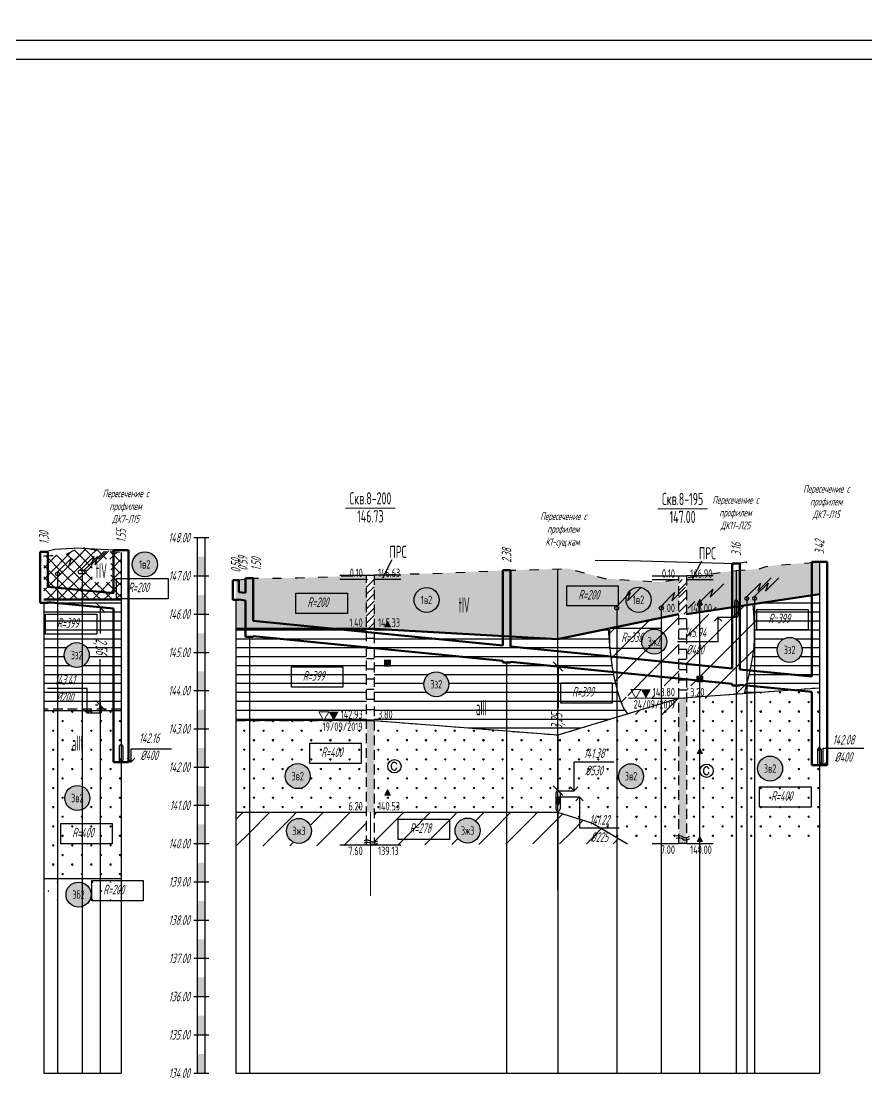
# Model space of a CAD drawing. Header units: metres. Extents: x -30 to 1753, y -860 to 400.
# Drawn here: x 665.2 to 886.2, y -292.8 to -15 of the extents above; entities that cross this region are included whole.
import ezdxf
from ezdxf.enums import TextEntityAlignment as Align

# ---------------------------------------------------------------- set-up
doc = ezdxf.new("R2010")
doc.units = ezdxf.units.M
doc.header["$LTSCALE"] = 0.2
doc.linetypes.add('ACAD_ISO03W100', pattern=[30, 12, -18])
doc.linetypes.add('штриховая', pattern=[19.05, 12.7, -6.35])
for name, color, linetype in [('Level 1', 7, 'Continuous'), ('PR_RD', 7, 'Continuous'), ('Линейка', 7, 'Continuous'), ('МГТ_ИГ_Геология', 252, 'Continuous'), ('Примыкания', 7, 'Continuous'), ('Проектная земля', 7, 'Continuous'), ('Таблица', 7, 'Continuous'), ('Трубы', 7, 'Continuous'), ('Узлы', 7, 'Continuous'), ('Чёрная земля', 7, 'ACAD_ISO03W100')]:
    doc.layers.add(name, color=color, linetype=linetype)
doc.layers.add('ПС-НВК-Деталировка', color=7, linetype='Continuous', lineweight=25)
doc.styles.add('SPDS', font='SPDS', dxfattribs={"width": 0.7, "oblique": 15, "height": 2.5})
doc.styles.get("Standard").update_dxf_attribs({"font": 'SPDS.shx', "width": 0.7, "oblique": 15, "height": 3})
doc.styles.add('Стиль Simplex', font='simplex.shx')
doc.dimstyles.new('ISO-25', dxfattribs={"dimtxt": 2.5, "dimasz": 2.5, "dimexe": 1.25, "dimexo": 0.625, "dimtad": 1, "dimtxsty": 'Standard', "dimcen": 2.5, "dimadec": 0, "dimazin": 0, "dimtfac": 1, "dimtmove": 0, "dimatfit": 3, "dimfxl": 1, "dimarcsym": 0})
pattern_1 = [(225, (3.8933, 581.8943), (3e-16, -3), [2.1213, -2.121341]), (315, (2.3933, 583.3943), (3, 0), [2.1213, -2.121341]), (45, (0.8933, 581.8943), (0, 3), [2.1213, -2.121341]), (135, (2.3933, 580.3943), (-3, 3e-16), [2.1213, -2.121341])]
pattern_2 = [(45, (0.893, 595.894), (0, 21), [9.8995, -19.799]), (45, (14.893, 581.894), (0, 21), [9.8995, -19.799]), (45, (0.893, 581.894), (0, 21), [14.142, -15.5565]), (45, (10.893, 591.894), (0, 21), [15.556, -14.1425]), (45, (7.893, 581.894), (0, 21), [19.799, -9.8995]), (45, (0.893, 588.894), (0, 21), [19.799, -9.8995])]
pattern_3 = [(90, (0.8933, 581.9743), (-2.5, 2.5), [0.11, -4.89]), (45, (0.8933, 582.0843), (-2.5, 2.5), [0.113137, -3.422397]), (0, (0.9733, 582.1643), (2.5, 2.5), [0.11, -4.89]), (315, (1.0833, 582.1643), (2.5, 2.5), [0.113137, -3.422397]), (90, (1.1633, 581.9743), (-2.5, 2.5), [0.11, -4.89]), (45, (1.0833, 581.8943), (-2.5, 2.5), [0.113137, -3.422397]), (0, (0.9733, 581.8943), (2.5, 2.5), [0.11, -4.89]), (315, (0.8933, 581.9743), (2.5, 2.5), [0.113137, -3.422397])]
pattern_4 = [(0, (0.803, 581.894), (0, 7), [16.33, 0]), (0, (0.803, 584.224), (0, 7), [16.33, 0]), (0, (0.803, 586.564), (0, 7), [16.33, 0])]

# ---------------------------------------------------------------- blocks, each defined once
blk = doc.blocks.new('_OBLIQUE')
at = {"color": 0, "linetype": 'ByBlock', "lineweight": -2}
blk.add_line((0.5, 0.5), (-0.5, -0.5), dxfattribs=at)
blk = doc.blocks.new('*D23')
at = {"layer": 'Defpoints', "color": 0, "transparency": 16777216}
for p in [(685.82, -168.23), (685.83, -193.85), (685.84, -193.85)]:
    blk.add_point(p, dxfattribs=at)
at = {"layer": 'Примыкания', "color": 0, "lineweight": -2, "transparency": 16777216}
for p, q in [((685.19, -168.23), (684.56, -168.23)), ((685.81, -168.23), (685.81, -175.04)), ((685.83, -193.85), (685.82, -181.82)), ((685.21, -193.85), (684.58, -193.85))]:
    blk.add_line(p, q, dxfattribs=at)
at = {"layer": 'Примыкания', "color": 0, "lineweight": -2, "transparency": 16777216, "xscale": 2.5, "yscale": 2.5, "zscale": 2.5}
for p, rotation in [((685.81, -168.23), 90.0462437185769), ((685.83, -193.85), 270.0462437185769)]:
    blk.add_blockref('_OBLIQUE', p, dxfattribs=dict(at, rotation=rotation))
at = {"layer": 'Примыкания', "color": 0, "transparency": 16777216, "insert": (685.82, -178.43), "char_height": 3, "width": 5.8875, "attachment_point": 5, "rotation": 270.0462}
blk.add_mtext('2,56', dxfattribs=at)
blk = doc.blocks.new('*D22')
at = {"layer": 'Defpoints', "color": 0, "transparency": 16777216}
for p in [(805.51, -183.7), (805.51, -216.17), (805.51, -216.17)]:
    blk.add_point(p, dxfattribs=at)
at = {"layer": 'Примыкания', "color": 0, "lineweight": -2, "transparency": 16777216}
for p, q in [((805.51, -183.7), (805.51, -194.59)), ((806.13, -183.7), (806.76, -183.7)), ((805.51, -216.17), (805.51, -201.58)), ((806.13, -216.17), (806.76, -216.17))]:
    blk.add_line(p, q, dxfattribs=at)
at = {"layer": 'Примыкания', "color": 0, "lineweight": -2, "transparency": 16777216, "xscale": 2.5, "yscale": 2.5, "zscale": 2.5}
for p, rotation in [((805.51, -183.7), 89.99647094005589), ((805.51, -216.17), 269.9964709400559)]:
    blk.add_blockref('_OBLIQUE', p, dxfattribs=dict(at, rotation=rotation))
at = {"layer": 'Примыкания', "color": 0, "transparency": 16777216, "insert": (805.51, -198.08), "char_height": 3, "width": 5.8875, "attachment_point": 5, "rotation": 89.9965}
blk.add_mtext('3,25', dxfattribs=at)
blk = doc.blocks.new('DN')
at = {"linetype": 'Continuous', "lineweight": 30, "flags": 128}
for points in [[(-0.126, -0.007), (-0.117, -0.002), (-0.073, 0.011), (-0.033, 0.011), (0.003, 0), (0.02, -0.007), (0.039, -0.019), (0.074, -0.037), (0.103, -0.043), (0.125, -0.048), (0.151, -0.043), (0.18, -0.036), (0.213, -0.019), (0.223, -0.012)], [(-0.126, -0.068), (-0.117, -0.063), (-0.073, -0.05), (-0.033, -0.05), (0.003, -0.059), (0.02, -0.067), (0.039, -0.079), (0.074, -0.098), (0.103, -0.103), (0.125, -0.108), (0.151, -0.103), (0.18, -0.095), (0.213, -0.079), (0.223, -0.072)]]:
    blk.add_lwpolyline(points, dxfattribs=at)
blk = doc.blocks.new('PR_TR')
at = {"layer": 'Level 1', "linetype": 'Continuous', "lineweight": 0}
blk.add_hatch(color=252, dxfattribs=at).paths.add_polyline_path([(0.072, -0.049), (-0.071, -0.049), (-0.001, 0.094)])
at = {"layer": 'Level 1', "color": 252, "linetype": 'Continuous', "lineweight": 0, "flags": 128}
blk.add_lwpolyline([(0.072, -0.049), (-0.071, -0.049), (-0.001, 0.094)], close=True, dxfattribs=at)
blk = doc.blocks.new('PR_KV')
at = {"layer": 'Level 1', "linetype": 'Continuous', "lineweight": 0}
blk.add_hatch(color=252, dxfattribs=at).paths.add_polyline_path([(-0.077, 0.075), (0.077, 0.075), (0.077, -0.075), (-0.077, -0.075)])
at = {"layer": 'Level 1', "color": 252, "linetype": 'Continuous', "lineweight": 0, "flags": 128}
blk.add_lwpolyline([(-0.077, 0.075), (0.077, 0.075), (0.077, -0.075), (-0.077, -0.075)], close=True, dxfattribs=at)
blk = doc.blocks.new('CCE')
at = {"layer": 'МГТ_ИГ_Геология', "linetype": 'Continuous', "flags": 128}
blk.add_lwpolyline([(0.238, 0.049), (0.229, 0.075), (0.212, 0.091), (0.196, 0.103), (0.17, 0.107), (0.147, 0.103), (0.131, 0.093), (0.119, 0.084), (0.112, 0.068), (0.103, 0.049), (0.096, 0.035), (0.096, 0.014), (0.096, -0.005), (0.096, -0.023), (0.1, -0.04), (0.114, -0.063), (0.131, -0.084), (0.142, -0.091), (0.168, -0.098), (0.191, -0.096), (0.203, -0.091), (0.226, -0.07), (0.233, -0.049), (0.238, -0.04), (0.238, -0.033)], dxfattribs=at)
at = {"layer": 'МГТ_ИГ_Геология', "linetype": 'Continuous'}
blk.add_circle((0.178, 0.004), 0.173, dxfattribs=at)
blk = doc.blocks.new('круг3_-25_2')
at = {"true_color": 0xffffff}
blk.add_hatch(color=7, dxfattribs=at).paths.add_polyline_path([(-0.327, 0, 1), (0.327, 0, 1)])
at = {"color": 7, "lineweight": 25}
blk.add_circle((0, 0), 0.327, dxfattribs=at)
at = {"color": 18, "lineweight": 25, "true_color": 0x000000, "style": 'Стиль Simplex', "width": 0.590909}
blk.add_text('3з2', height=0.22, dxfattribs=at).set_placement((0, 0), align=Align.MIDDLE_CENTER)
blk = doc.blocks.new('круг3_-30_2')
at = {"true_color": 0xffffff}
blk.add_hatch(color=7, dxfattribs=at).paths.add_polyline_path([(-0.327, 0, 1), (0.327, 0, 1)])
at = {"color": 7, "lineweight": 25}
blk.add_circle((0, 0), 0.327, dxfattribs=at)
at = {"color": 7, "lineweight": 25, "style": 'Стиль Simplex', "width": 0.590909}
blk.add_text('3в2', height=0.22, dxfattribs=at).set_placement((0, 0), align=Align.MIDDLE_CENTER)
blk = doc.blocks.new('круг3_-26_3')
at = {"true_color": 0xffffff}
blk.add_hatch(color=7, dxfattribs=at).paths.add_polyline_path([(-0.327, 0, 1), (0.327, 0, 1)])
at = {"color": 7, "lineweight": 25}
blk.add_circle((0, 0), 0.327, dxfattribs=at)
at = {"color": 7, "lineweight": 25, "style": 'Стиль Simplex', "width": 0.590909}
blk.add_text('3ж3', height=0.22, dxfattribs=at).set_placement((0, 0), align=Align.MIDDLE_CENTER)
blk = doc.blocks.new('круг3_-31_2')
at = {"true_color": 0xffffff}
blk.add_hatch(color=7, dxfattribs=at).paths.add_polyline_path([(-0.327, 0, 1), (0.327, 0, 1)])
at = {"color": 7, "lineweight": 25}
blk.add_circle((0, 0), 0.327, dxfattribs=at)
at = {"color": 18, "lineweight": 25, "true_color": 0x000000, "style": 'Стиль Simplex', "width": 0.590909}
blk.add_text('3б2', height=0.22, dxfattribs=at).set_placement((0, 0), align=Align.MIDDLE_CENTER)
blk = doc.blocks.new('круг1_-30_2')
at = {"layer": 'МГТ_ИГ_Геология', "true_color": 0xffffff}
blk.add_hatch(color=7, dxfattribs=at).paths.add_polyline_path([(-0.327, 0, 1), (0.327, 0, 1)])
at = {"color": 7, "lineweight": 25}
blk.add_circle((0, 0), 0.327, dxfattribs=at)
at = {"color": 7, "lineweight": 25, "style": 'Стиль Simplex', "width": 0.590909}
blk.add_text('1в2', height=0.22, dxfattribs=at).set_placement((0, 0), align=Align.MIDDLE_CENTER)
blk = doc.blocks.new('круг3_-26_2')
at = {"true_color": 0xffffff}
blk.add_hatch(color=7, dxfattribs=at).paths.add_polyline_path([(-0.327, 0, 1), (0.327, 0, 1)])
at = {"color": 7, "lineweight": 25}
blk.add_circle((0, 0), 0.327, dxfattribs=at)
at = {"color": 7, "lineweight": 25, "style": 'Стиль Simplex', "width": 0.590909}
blk.add_text('3ж2', height=0.22, dxfattribs=at).set_placement((0, 0), align=Align.MIDDLE_CENTER)
blk = doc.blocks.new('usl_1')
for p, q in [((0, 0), (3.54, 3.54)), ((2.83, 1.41), (6.36, 4.95)), ((3.54, 3.54), (2.83, 1.41))]:
    blk.add_line(p, q)
blk.add_circle((0, -0.5), 0.5)

msp = doc.modelspace()

# ---------------------------------------------------------------- hatches: boundary and pattern name
at = {"layer": 'МГТ_ИГ_Геология'}
h = msp.add_hatch(dxfattribs=at)
h.set_pattern_fill('GR24', color=256, scale=10, style=0, pattern_type=2)
h.set_pattern_definition(pattern_1)
h.paths.add_polyline_path([(691.262, -153.875), (684.772, -153.259), (680.62, -152.471), (677.194, -154.266), (676.676, -154.474), (672.861, -154.676), (671.088, -154.803), (671.088, -166.219), (691.262, -166.219)])
edge = h.paths.add_edge_path(flags=16)
edge.add_arc((680.817, -156.995), 0.0843, 0, 360)
h.paths.add_polyline_path([(679.022, -155.345), (683.155, -155.345), (682.884, -155.345), (678.75, -155.345)], flags=16)
h.paths.add_polyline_path([(683.686, -161.663), (688.581, -161.663), (688.581, -155.663), (683.686, -155.663)], flags=16)
h = msp.add_hatch(dxfattribs=at)
h.set_pattern_fill('GR24', color=256, scale=10, style=0, pattern_type=2)
h.set_pattern_definition(pattern_1)
h.paths.add_polyline_path([(755.455, -159.87), (737.295, -160.55), (724.835, -160.634), (723.462, -160.861), (721.262, -161.15), (721.262, -173.832), (755.455, -173.832)])
h.paths.add_polyline_path([(805.373, -158.19), (792.06, -158.558), (777.565, -159.178), (771.2, -159.437), (766.302, -159.463), (757.455, -159.795), (757.455, -173.832), (805.373, -176.535)])
h.paths.add_polyline_path([(767.872, -166.301, -1), (774.418, -166.301, -1)], flags=16)
h.paths.add_polyline_path([(761.674, -173.326), (760.244, -173.326), (760.944, -171.896)], flags=16)
h.paths.add_polyline_path([(837.083, -161), (836.133, -161), (832.395, -161.637), (825.84, -161.19), (818.106, -160.765), (808.239, -158.111), (805.373, -158.19), (805.373, -176.535), (837.083, -170)])
h.paths.add_polyline_path([(823.293, -166.275, -1), (829.839, -166.275, -1)], flags=16)
h.paths.add_polyline_path([(852.083, -158.627), (844.494, -159.575), (839.083, -160.497), (839.083, -170), (852.083, -168.066)])
h.paths.add_polyline_path([(843.302, -167.494), (841.872, -167.494), (842.572, -166.064)], flags=16)
h.paths.add_polyline_path([(873.847, -156.351), (860.652, -157.413), (859.955, -157.525), (857.904, -158.235), (852.083, -158.627), (852.083, -168.066), (873.843, -164.829)])
h = msp.add_hatch(dxfattribs=at)
h.set_pattern_fill('CONSIST', color=256, scale=0.42, style=0, pattern_type=2)
h.set_pattern_definition([(45, (658.5151, -1627.1321), (-0.9429269, 0.9429269), [])])
h.paths.add_polyline_path([(755.455, -160.832), (757.455, -160.832), (757.455, -173.832), (755.455, -173.832)])
h = msp.add_hatch(dxfattribs=at)
h.set_pattern_fill('CONSIST', color=256, scale=0.42, style=0, pattern_type=2)
h.set_pattern_definition([(45, (838.0826, -1630), (-0.9429269, 0.9429269), [])])
h.paths.add_polyline_path([(837.083, -161), (839.083, -161), (839.083, -170), (837.083, -170)])
h = msp.add_hatch(dxfattribs=at)
h.set_pattern_fill('GR07', color=256, scale=10, style=0, pattern_type=2)
h.set_pattern_definition(pattern_4)
h.paths.add_polyline_path([(641.088, -172.121), (632.153, -172.121), (632.153, -186.364, -0.8911579), (638.612, -187.111, -0.8911579), (632.153, -187.857), (632.153, -201.424), (641.088, -201.424)])
h.paths.add_polyline_path([(691.262, -166.219), (671.088, -166.219), (671.088, -194.824), (691.262, -194.824)])
h.paths.add_polyline_path([(676.42, -180.717, -1), (682.966, -180.717, -1)], flags=16)
h.paths.add_polyline_path([(640.111, -201.578), (645.749, -201.578), (647.036, -196.772), (641.399, -196.772)], flags=9)
h.paths.add_polyline_path([(677.658, -182.367), (681.729, -182.367), (681.729, -179.067), (677.658, -179.067)], flags=8)
h.paths.add_polyline_path([(689.935, -194.399), (695.744, -194.399), (696.993, -189.739), (691.184, -189.739)], flags=9)
h = msp.add_hatch(dxfattribs=at)
h.set_pattern_fill('GR07', color=256, scale=10, style=0, pattern_type=2)
h.set_pattern_definition(pattern_4)
h.paths.add_polyline_path([(755.455, -173.832), (721.262, -173.832), (721.262, -197.832), (744.255, -197.832), (742.955, -195.532), (745.555, -195.532), (744.255, -197.832), (755.455, -197.832)])
h.paths.add_polyline_path([(805.373, -176.535), (757.455, -173.832), (757.455, -197.832), (805.373, -201.59)])
h.paths.add_polyline_path([(770.416, -188.351, -1), (776.961, -188.351, -1)], flags=16)
h.paths.add_polyline_path([(761.725, -183.582), (760.185, -183.582), (760.185, -182.082), (761.725, -182.082)], flags=16)
h.paths.add_polyline_path([(819.243, -180.653), (818.878, -177.229), (818.613, -173.806), (805.373, -176.535), (805.373, -201.59), (805.507, -201.601), (823.689, -196.072), (822.665, -194.571), (821.758, -192.52), (820.965, -190.011), (820.283, -187.136), (819.71, -183.986)])
h.paths.add_polyline_path([(873.843, -164.829), (856.463, -167.415), (856.682, -171.106), (856.811, -174.029), (856.823, -176.456), (856.693, -178.661), (856.393, -180.917), (855.898, -183.496), (855.181, -186.673), (854.216, -190.72), (873.831, -189.255)])
h.paths.add_polyline_path([(862.789, -179.365, -1), (869.335, -179.365, -1)], flags=16)
h.paths.add_polyline_path([(747.714, -197.882), (755.005, -197.882), (755.005, -194.582), (747.714, -194.582)], flags=9)
h.paths.add_polyline_path([(771.653, -190.001), (775.724, -190.001), (775.724, -186.701), (771.653, -186.701)], flags=8)
h.paths.add_polyline_path([(783.059, -197.467), (787.726, -197.467), (787.726, -191.467), (783.059, -191.467)], flags=24)
h.paths.add_polyline_path([(757.905, -197.882), (762.967, -197.882), (762.967, -194.582), (757.905, -194.582)], flags=25)
h.paths.add_polyline_path([(864.027, -181.015), (868.098, -181.015), (868.098, -177.715), (864.027, -177.715)], flags=8)
h = msp.add_hatch(dxfattribs=at)
h.set_pattern_fill('GR38', color=256, scale=10, style=0, pattern_type=2)
h.set_pattern_definition(pattern_2)
h.paths.add_polyline_path([(837.083, -170), (818.613, -173.806), (818.878, -177.229), (819.243, -180.653), (819.71, -183.986), (820.283, -187.136), (820.965, -190.011), (821.758, -192.52), (822.665, -194.571), (823.689, -196.072), (837.083, -192)])
edge = h.paths.add_edge_path(flags=16)
edge.add_arc((828.957, -182.882), 0.138, 0, 360)
h.paths.add_polyline_path([(852.083, -168.066), (839.083, -170), (839.083, -191.851), (852.083, -190.879)])
h.paths.add_polyline_path([(843.353, -186.25), (843.353, -187.75), (841.813, -187.75), (841.813, -186.25)], flags=16)
h.paths.add_polyline_path([(856.693, -178.661), (856.823, -176.456), (856.811, -174.029), (856.682, -171.106), (856.463, -167.415), (852.083, -168.066), (852.083, -190.879), (854.216, -190.72), (855.181, -186.673), (855.898, -183.496), (856.393, -180.917)])
h.paths.add_polyline_path([(826.674, -184.532), (826.674, -181.232)], flags=16)
h.paths.add_polyline_path([(823.297, -196.271), (836.921, -196.271), (836.921, -191.243), (823.297, -191.243)])
h.paths.add_polyline_path([(829.342, -192.05), (836.633, -192.05), (836.633, -188.75), (829.342, -188.75)], flags=16)
h.paths.add_polyline_path([(839.533, -170.05), (846.823, -170.05), (846.823, -166.75), (839.533, -166.75)])
h.paths.add_polyline_path([(839.533, -192.05), (844.595, -192.05), (844.595, -188.75), (839.533, -188.75)])
h = msp.add_hatch(dxfattribs=at)
h.set_pattern_fill('CONSIST', color=256, scale=0.84, angle=-44.99996, style=0, pattern_type=2)
h.set_pattern_definition([(4e-05, (838.0826, -1630), (-2e-06, 2.667), [])])
h.paths.add_polyline_path([(837.083, -170), (839.083, -170), (839.083, -192), (837.083, -192)])
h = msp.add_hatch(dxfattribs=at)
h.set_pattern_fill('CONSIST', color=256, scale=0.84, angle=-44.99996, style=0, pattern_type=2)
h.set_pattern_definition([(4e-05, (658.515, -1627.132), (-2e-06, 2.667), [])])
h.paths.add_polyline_path([(755.455, -173.832), (757.455, -173.832), (757.455, -197.832), (755.455, -197.832)])
h = msp.add_hatch(dxfattribs=at)
h.set_pattern_fill('GR28', color=256, scale=10, style=0, pattern_type=2)
h.set_pattern_definition(pattern_3)
h.paths.add_polyline_path([(837.083, -192), (805.506, -201.601), (805.373, -201.785), (805.373, -221.832), (814.529, -224.677), (823.685, -230.059), (837.083, -230)])
h.paths.add_polyline_path([(827.873, -212.389, -1), (821.327, -212.389, -1)], flags=16)
h.paths.add_polyline_path([(822.41, -214.039), (826.791, -214.039), (826.791, -210.739), (822.41, -210.739)], flags=8)
h.paths.add_polyline_path([(823.297, -196.271), (836.921, -196.271), (836.921, -191.243), (823.297, -191.243)], flags=9)
at = {"layer": 'МГТ_ИГ_Геология', "true_color": 0x0000ff}
for points in [[(828.483, -192), (827.183, -189.7), (829.783, -189.7)], [(746.855, -197.832), (745.555, -195.532), (748.155, -195.532)]]:
    msp.add_hatch(color=5, dxfattribs=at).paths.add_polyline_path(points)
at = {"layer": 'МГТ_ИГ_Геология'}
h = msp.add_hatch(dxfattribs=at)
h.set_pattern_fill('GR28', color=256, scale=10, style=0, pattern_type=2)
h.set_pattern_definition(pattern_3)
h.paths.add_polyline_path([(852.083, -190.879), (839.083, -191.851), (839.083, -230), (852.083, -230.022)])
edge = h.paths.add_edge_path(flags=16)
edge.add_arc((844.368, -210.961), 1.733, 0, 360)
h.paths.add_polyline_path([(842.572, -228.064), (843.302, -229.494), (841.872, -229.494)], flags=16)
h.paths.add_polyline_path([(843.302, -206.494), (841.872, -206.494), (842.572, -205.064)], flags=16)
h.paths.add_polyline_path([(873.838, -189.254), (852.083, -190.879), (852.083, -230.022), (873.828, -230.059)])
edge = h.paths.add_edge_path(flags=16)
edge.add_arc((860.954, -210.386), 3.273, 0, 360)
h.paths.add_polyline_path([(858.763, -212.036), (863.144, -212.036), (863.144, -208.736), (858.763, -208.736)], flags=0)
h.paths.add_polyline_path([(853.584, -230.029), (859.326, -230.029), (859.059, -230.029), (853.316, -230.029)], flags=17)
for points in [[(837.083, -192), (839.083, -192), (839.083, -230), (837.083, -230)], [(755.455, -197.832), (757.455, -197.832), (757.455, -221.832), (755.455, -221.832)]]:
    msp.add_hatch(color=256, dxfattribs=at).paths.add_polyline_path(points)
h = msp.add_hatch(dxfattribs=at)
h.set_pattern_fill('GR28', color=256, scale=10, style=0, pattern_type=2)
h.set_pattern_definition(pattern_3)
h.paths.add_polyline_path([(691.262, -195.32), (671.088, -195.32), (671.088, -239.259), (691.262, -239.259)])
h.paths.add_polyline_path([(683.12, -218.092, -1), (676.574, -218.092, -1)], flags=16)
h.paths.add_polyline_path([(677.656, -219.742), (682.037, -219.742), (682.037, -216.442), (677.656, -216.442)], flags=8)
h.paths.add_polyline_path([(677.414, -206.75), (682.08, -206.75), (682.08, -200.75), (677.414, -200.75)], flags=24)
h.paths.add_polyline_path([(690.285, -199.401), (695.923, -199.401), (697.21, -194.596), (691.573, -194.596)], flags=9)
h = msp.add_hatch(dxfattribs=at)
h.set_pattern_fill('GR28', color=256, scale=10, style=0, pattern_type=2)
h.set_pattern_definition(pattern_3)
h.paths.add_polyline_path([(755.455, -197.832), (721.262, -197.832), (721.262, -221.832), (755.455, -221.832)])
h.paths.add_polyline_path([(740.732, -212.372, -1), (734.186, -212.372, -1)], flags=16)
h.paths.add_polyline_path([(805.373, -201.59), (757.455, -197.832), (757.455, -221.832), (805.373, -221.832)])
h.paths.add_polyline_path([(761.007, -209.794, -1), (764.473, -209.794, -1)], flags=16)
h.paths.add_polyline_path([(761.674, -217.326), (760.244, -217.326), (760.944, -215.896)], flags=16)
h = msp.add_hatch(dxfattribs=at)
h.set_pattern_fill('GR38', color=256, scale=10, style=0, pattern_type=2)
h.set_pattern_definition(pattern_2)
h.paths.add_polyline_path([(755.455, -221.832), (721.262, -221.832), (721.262, -230.72), (755.455, -230.451)])
h.paths.add_polyline_path([(734.51, -226.685, -1), (741.056, -226.685, -1)], flags=16)
h.paths.add_polyline_path([(805.373, -222.561), (805.373, -221.832), (757.455, -221.832), (757.455, -230.435), (805.373, -230.059)])
h.paths.add_polyline_path([(778.595, -226.591, -1), (785.141, -226.591, -1)], flags=16)
h.paths.add_polyline_path([(814.529, -224.677), (805.71, -221.937), (805.373, -222.561), (805.373, -230.059), (823.685, -230.059)])
h.paths.add_polyline_path([(735.5, -228.335), (740.067, -228.335), (740.067, -225.035), (735.5, -225.035)], flags=8)
h.paths.add_polyline_path([(779.585, -228.241), (784.151, -228.241), (784.151, -224.941), (779.585, -224.941)], flags=8)
h = msp.add_hatch(dxfattribs=at)
h.set_pattern_fill('GR29', color=256, scale=10, style=0, pattern_type=2)
h.set_pattern_definition([(197.87055, (5.50733, 586.5383), (-13.93858614, -4.643934418), [0.05431, -151.279249]), (197.87055, (3.20733, 584.2383), (-13.93858614, -4.643934418), [0.05431, -151.279249]), (270, (3.156, 584.2215), (4.646195, 3e-16), [0.054306, -4.589628]), (270, (5.456, 586.5215), (4.646195, 3e-16), [0.054306, -4.589628]), (342.12945, (5.45633, 586.4673), (130.09347064, -41.795409755), [0.05431, -151.279249]), (342.12945, (3.15633, 584.1673), (130.09347064, -41.795409755), [0.05431, -151.279249]), (53.95936, (5.50733, 586.4503), (23.2309769, 32.50754092), [0.05431, -63.120667]), (53.95936, (3.20733, 584.1503), (23.2309769, 32.50754092), [0.05431, -63.120667]), (126.04064, (3.23953, 584.1943), (-13.93858614, 18.57573767), [0.054306, -63.120671]), (126.04064, (5.53953, 586.4943), (-13.93858614, 18.57573767), [0.054306, -63.120671])])
h.paths.add_polyline_path([(632.289, -238.083), (632.153, -238.083), (632.153, -240.14), (633.53, -240.14, -0.1901446)])
h.paths.add_polyline_path([(641.088, -238.154), (641.088, -238.083), (638.744, -238.083, -0.1901446), (637.503, -240.14), (641.088, -240.14)])
h.paths.add_polyline_path([(691.262, -239.259), (671.088, -239.259), (671.088, -246.793), (691.262, -246.793)])
h.paths.add_polyline_path([(683.426, -243.339, -1), (676.88, -243.339, -1)], flags=16)
h.paths.add_polyline_path([(677.962, -244.989), (682.343, -244.989), (682.343, -241.689), (677.962, -241.689)], flags=8)

# ---------------------------------------------------------------- linework, layer by layer
at = {"layer": 'Линейка'}
for p, q in [((710.262, -150), (714.262, -150)), ((711.262, -290), (711.262, -150)), ((713.262, -290), (713.262, -150)), ((710.262, -160), (714.262, -160)), ((710.262, -170), (714.262, -170)), ((710.262, -180), (714.262, -180)), ((710.262, -190), (714.262, -190)), ((710.262, -200), (714.262, -200)), ((710.262, -210), (714.262, -210)), ((710.262, -220), (714.262, -220)), ((710.262, -230), (714.262, -230)), ((710.262, -240), (714.262, -240)), ((710.262, -250), (714.262, -250)), ((710.262, -260), (714.262, -260)), ((710.262, -270), (714.262, -270)), ((710.262, -280), (714.262, -280)), ((710.262, -290), (714.262, -290)), ((711.262, -290), (713.262, -290))]:
    msp.add_line(p, q, dxfattribs=at)
for points in [[(711.262, -160), (711.262, -155), (713.262, -160), (713.262, -155)], [(711.262, -170), (711.262, -165), (713.262, -170), (713.262, -165)], [(711.262, -180), (711.262, -175), (713.262, -180), (713.262, -175)], [(711.262, -190), (711.262, -185), (713.262, -190), (713.262, -185)], [(711.262, -200), (711.262, -195), (713.262, -200), (713.262, -195)], [(711.262, -210), (711.262, -205), (713.262, -210), (713.262, -205)], [(711.262, -220), (711.262, -215), (713.262, -220), (713.262, -215)], [(711.262, -230), (711.262, -225), (713.262, -230), (713.262, -225)], [(711.262, -240), (711.262, -235), (713.262, -240), (713.262, -235)], [(711.262, -250), (711.262, -245), (713.262, -250), (713.262, -245)], [(711.262, -260), (711.262, -255), (713.262, -260), (713.262, -255)], [(711.262, -270), (711.262, -265), (713.262, -270), (713.262, -265)], [(711.262, -280), (711.262, -275), (713.262, -280), (713.262, -275)], [(711.262, -290), (711.262, -285), (713.262, -290), (713.262, -285)]]:
    msp.add_solid(points, dxfattribs=at)
at = {"layer": 'МГТ_ИГ_Геология', "linetype": 'Continuous', "lineweight": 0}
for p, q in [((749.955, -142.332), (762.955, -142.332)), ((831.583, -142.5), (844.583, -142.5)), ((756.455, -221.832), (756.455, -243.632))]:
    msp.add_line(p, q, dxfattribs=at)
at = {"layer": 'МГТ_ИГ_Геология', "linetype": 'Continuous', "lineweight": 25}
for p, q in [((748.455, -159.832), (755.455, -159.832)), ((748.455, -160.832), (755.455, -160.832)), ((764.455, -159.832), (757.455, -159.832)), ((757.455, -160.832), (764.455, -160.832)), ((830.083, -160), (837.083, -160)), ((830.083, -161), (837.083, -161)), ((846.083, -160), (839.083, -160)), ((839.083, -161), (846.083, -161)), ((830.083, -192), (837.083, -192)), ((748.455, -197.832), (755.455, -197.832)), ((721.262, -221.832), (755.455, -221.832)), ((757.455, -221.832), (764.455, -221.832)), ((748.455, -230.298), (755.455, -230.298)), ((757.455, -230.298), (764.455, -230.298)), ((830.083, -230), (837.083, -230)), ((839.083, -230), (846.083, -230))]:
    msp.add_line(p, q, dxfattribs=at)
at = {"layer": 'МГТ_ИГ_Геология', "linetype": 'Continuous', "lineweight": 50}
msp.add_line((721.262, -173.832), (755.455, -173.832), dxfattribs=at)
at = {"layer": 'МГТ_ИГ_Геология', "lineweight": 25, "flags": 128}
for points in [[(691.262, -153.875), (691.262, -245.012)], [(691.262, -153.875), (691.262, -245.012)], [(852.083, -158.627), (852.083, -230.026)], [(852.083, -158.627), (852.083, -230.026)]]:
    msp.add_lwpolyline(points, dxfattribs=at)
at = {"layer": 'МГТ_ИГ_Геология', "linetype": 'Continuous', "lineweight": 25, "flags": 128}
for points in [[(759.715, -160.528), (762.185, -155.731)], [(759.715, -160.528), (762.185, -155.731)], [(840.65, -160.906), (843.121, -156.109)], [(840.65, -160.906), (843.121, -156.109)], [(856.463, -167.415), (856.682, -171.106), (856.811, -174.029), (856.823, -176.456), (856.693, -178.661), (856.393, -180.917), (855.898, -183.496), (855.181, -186.673), (854.216, -190.72)], [(818.613, -173.806), (818.878, -177.229), (819.243, -180.653), (819.71, -183.986), (820.283, -187.136), (820.965, -190.011), (821.758, -192.52), (822.665, -194.571), (823.689, -196.072)], [(757.455, -197.832), (805.507, -201.601), (837.083, -192), (873.831, -189.255)], [(757.455, -197.832), (805.507, -201.601), (837.083, -192), (873.831, -189.255)], [(691.262, -195.32), (671.088, -195.32)], [(691.262, -195.32), (671.088, -195.32)], [(755.455, -197.832), (721.262, -197.832)], [(755.455, -197.832), (721.262, -197.832)], [(757.455, -221.832), (805.373, -221.832), (814.529, -224.677), (823.685, -230.059)], [(757.455, -221.832), (805.373, -221.832), (814.529, -224.677), (823.685, -230.059)], [(691.262, -239.259), (671.088, -239.259)], [(691.262, -239.259), (671.088, -239.259)]]:
    msp.add_lwpolyline(points, dxfattribs=at)
at = {"layer": 'МГТ_ИГ_Геология', "flags": 128}
for points in [[(805.373, -158.19), (805.373, -242.221)], [(805.373, -158.19), (805.373, -242.221)], [(873.847, -156.351), (873.864, -230.059)], [(873.847, -156.351), (873.864, -230.059)]]:
    msp.add_lwpolyline(points, dxfattribs=at)
at = {"layer": 'МГТ_ИГ_Геология'}
for points in [[(690.112, -160.676), (703.555, -160.676), (703.555, -165.97), (690.112, -165.97)], [(807.827, -162.59), (821.27, -162.59), (821.27, -167.884), (807.827, -167.884)], [(736.994, -164.544), (750.436, -164.544), (750.436, -169.839), (736.994, -169.839)], [(857.503, -168.794), (870.945, -168.794), (870.945, -174.088), (857.503, -174.088)], [(671.517, -169.994), (684.959, -169.994), (684.959, -175.289), (671.517, -175.289)], [(819.062, -173.723), (832.505, -173.723), (832.505, -179.018), (819.062, -179.018)], [(735.82, -183.815), (749.262, -183.815), (749.262, -189.109), (735.82, -189.109)], [(806.207, -187.979), (819.65, -187.979), (819.65, -193.274), (806.207, -193.274)], [(740.611, -203.751), (754.054, -203.751), (754.054, -209.046), (740.611, -209.046)], [(858.218, -215.208), (871.66, -215.208), (871.66, -220.502), (858.218, -220.502)], [(675.522, -224.793), (688.965, -224.793), (688.965, -230.088), (675.522, -230.088)], [(763.723, -223.611), (777.166, -223.611), (777.166, -228.906), (763.723, -228.906)], [(683.609, -239.68), (697.051, -239.68), (697.051, -244.974), (683.609, -244.974)]]:
    msp.add_lwpolyline(points, close=True, dxfattribs=at)
at = {"layer": 'МГТ_ИГ_Геология', "linetype": 'штриховая', "lineweight": 25}
for points in [[(755.455, -159.832), (757.455, -159.832), (757.455, -230.443), (755.455, -230.443), (755.455, -159.832), (755.455, -159.832)], [(837.083, -160), (839.083, -160), (839.083, -230), (837.083, -230), (837.083, -160), (837.083, -160)]]:
    msp.add_lwpolyline(points, close=True, dxfattribs=at)
at = {"layer": 'МГТ_ИГ_Геология', "linetype": 'Continuous', "lineweight": 50, "flags": 128}
for points in [[(691.262, -166.219), (671.088, -166.219)], [(691.262, -166.219), (671.088, -166.219)], [(839.083, -170), (873.843, -164.829)], [(839.083, -170), (873.843, -164.829)], [(837.083, -170), (805.373, -176.535), (757.455, -173.832), (755.455, -173.832)], [(837.083, -170), (805.373, -176.535), (757.455, -173.832), (755.455, -173.832)]]:
    msp.add_lwpolyline(points, dxfattribs=at)
at = {"layer": 'МГТ_ИГ_Геология', "color": 5, "linetype": 'штриховая', "lineweight": 30, "true_color": 0x0000ff, "flags": 128}
for points in [[(721.262, -197.832), (755.455, -197.832), (757.455, -197.832), (805.507, -201.601), (837.083, -192), (873.831, -189.255)], [(721.262, -197.832), (755.455, -197.832), (757.455, -197.832), (805.507, -201.601), (837.083, -192), (873.831, -189.255)], [(691.262, -194.824), (671.088, -194.824)], [(691.262, -194.824), (671.088, -194.824)]]:
    msp.add_lwpolyline(points, dxfattribs=at)
at = {"layer": 'МГТ_ИГ_Геология', "color": 5, "linetype": 'Continuous', "lineweight": 0, "true_color": 0x0000ff, "flags": 128}
for points in [[(823.833, -192), (837.083, -192), (825.883, -192), (824.583, -189.7), (827.183, -189.7), (825.883, -192)], [(742.205, -197.832), (755.455, -197.832), (744.255, -197.832), (742.955, -195.532), (745.555, -195.532), (744.255, -197.832)]]:
    msp.add_lwpolyline(points, dxfattribs=at)
at = {"layer": 'Примыкания'}
for p, q in [((851.625, -166.76), (851.625, -170.424)), ((852.541, -166.76), (852.541, -170.424)), ((685.631, -194.054), (685.631, -195.695)), ((685.823, -192.385), (685.823, -290)), ((686.041, -194.054), (686.041, -195.695)), ((690.804, -204.571), (690.804, -208.235)), ((690.812, -204.62), (690.812, -208.22)), ((691.712, -204.62), (691.712, -208.22)), ((691.72, -204.571), (691.72, -208.235)), ((873.389, -205.405), (873.389, -209.069)), ((873.389, -205.405), (873.389, -209.069)), ((874.305, -205.405), (874.305, -209.069)), ((874.305, -205.405), (874.305, -209.069)), ((804.975, -216.702), (804.975, -220.942)), ((805.3, -218.002), (805.3, -219.643)), ((805.71, -218.002), (805.71, -219.643)), ((806.035, -216.702), (806.035, -220.942)), ((805.505, -221.472), (805.505, -290))]:
    msp.add_line(p, q, dxfattribs=at)
at = {"layer": 'Примыкания', "flags": 128}
for points in [[(852.083, -170.882), (847.316, -170.882), (847.316, -177.233), (836.741, -177.233)], [(846.316, -171.882), (847.316, -170.882), (848.316, -171.882)], [(685.836, -195.904), (682.439, -195.904), (682.439, -189.496), (672.039, -189.496)], [(681.439, -194.904), (682.439, -195.904), (683.439, -194.904)], [(691.262, -208.67), (693.903, -208.67), (693.903, -205.239), (704.478, -205.239)], [(873.847, -209.527), (874.847, -209.527), (874.847, -205.018), (885.422, -205.018)], [(692.903, -207.67), (693.903, -208.67), (694.903, -207.67)], [(805.505, -216.172), (809.726, -216.172), (809.726, -208.635), (820.126, -208.635)], [(873.847, -208.527), (874.847, -209.527), (875.847, -208.527)], [(873.847, -208.527), (874.847, -209.527), (875.847, -208.527)], [(808.726, -215.172), (809.726, -216.172), (810.726, -215.172)], [(805.505, -217.796), (811.127, -217.796), (811.127, -225.917), (821.527, -225.917)], [(810.127, -218.796), (811.127, -217.796), (812.127, -218.796)]]:
    msp.add_lwpolyline(points, dxfattribs=at)
at = {"layer": 'Примыкания'}
for centre, radius, start, end in [((852.083, -166.76), 0.458, 0, 180), ((852.083, -170.424), 0.458, 180, 360), ((685.836, -194.054), 0.205, 360, 180), ((685.836, -195.695), 0.205, 180, 0), ((691.262, -204.571), 0.458, 360, 180), ((691.262, -204.62), 0.45, 0, 180), ((873.847, -205.405), 0.458, 0, 180), ((873.847, -205.405), 0.458, 0, 180), ((691.262, -208.235), 0.458, 180, 0), ((691.262, -208.22), 0.45, 180, 360), ((873.847, -209.069), 0.458, 180, 360), ((873.847, -209.069), 0.458, 180, 360), ((805.505, -216.702), 0.53, 0, 180), ((805.505, -218.002), 0.205, 360, 180), ((805.505, -220.942), 0.53, 180, 0), ((805.505, -219.643), 0.205, 180, 0)]:
    msp.add_arc(centre, radius, start, end, dxfattribs=at)
at = {"layer": 'Проектная земля', "flags": 128}
for points in [[(671.088, -153.757), (673.931, -153.04), (678.706, -152.743), (679.166, -152.668), (691.262, -153.275)], [(671.088, -153.757), (673.931, -153.04), (678.706, -152.743), (679.166, -152.668), (691.262, -153.275)], [(815.192, -155.859), (823.97, -156.017), (852.083, -156.777)], [(815.192, -155.859), (823.97, -156.017), (852.083, -156.777)], [(852.083, -156.777), (854.703, -156.368), (854.903, -156.635)], [(852.083, -156.777), (854.703, -156.368), (854.903, -156.635)]]:
    msp.add_lwpolyline(points, dxfattribs=at)
at = {"layer": 'ПС-НВК-Деталировка'}
for points in [[(-30, 400), (1753, 400), (1753, -20), (-30, -20)], [(-30, -440), (1159, -440), (1159, -20), (-30, -20)], [(1154, -25), (-10, -25), (-10, -430), (1154, -430)]]:
    msp.add_lwpolyline(points, close=True, dxfattribs=at)
at = {"layer": 'Таблица'}
for p, q in [((671.088, -290), (691.262, -290)), ((721.262, -290), (873.847, -290))]:
    msp.add_line(p, q, dxfattribs=at)
at = {"layer": 'Трубы', "lineweight": 50, "flags": 128}
for points in [[(672.088, -162.857), (689.262, -164.574)], [(722.062, -164.229), (723.835, -164.406)], [(722.062, -166.229), (723.835, -166.407)], [(672.088, -166.858), (689.262, -168.575)], [(725.835, -171.733), (791.06, -178.256)], [(725.835, -175.734), (791.06, -182.257)], [(793.06, -178.456), (851.083, -184.258)], [(793.06, -182.457), (851.083, -188.259)], [(853.083, -184.458), (871.847, -186.335)], [(853.083, -188.459), (871.847, -190.335)]]:
    msp.add_lwpolyline(points, dxfattribs=at)
at = {"layer": 'Узлы', "lineweight": 50}
for p, q in [((670.088, -153.757), (672.088, -153.757)), ((670.088, -153.757), (670.088, -167.048)), ((672.088, -153.757), (672.088, -162.857)), ((689.262, -153.275), (693.262, -153.275)), ((689.262, -153.275), (689.262, -164.574)), ((693.262, -153.275), (693.262, -208.694)), ((851.083, -156.777), (853.083, -156.777)), ((851.083, -156.777), (851.083, -184.258)), ((853.083, -156.777), (853.083, -184.458)), ((871.847, -156.351), (875.847, -156.351)), ((871.847, -156.351), (871.847, -186.335)), ((875.847, -156.351), (875.847, -209.527)), ((723.835, -160.634), (725.835, -160.634)), ((723.835, -160.634), (723.835, -164.406)), ((725.835, -160.634), (725.835, -171.733)), ((791.06, -158.558), (793.06, -158.558)), ((791.06, -158.558), (791.06, -178.256)), ((793.06, -158.558), (793.06, -178.456)), ((720.462, -161.15), (722.062, -161.15)), ((720.462, -161.15), (720.462, -166.289)), ((722.062, -161.15), (722.062, -164.229)), ((720.462, -166.289), (722.062, -166.289)), ((722.062, -166.229), (722.062, -166.289)), ((723.835, -166.407), (723.835, -175.924)), ((670.088, -167.048), (672.088, -167.048)), ((672.088, -166.858), (672.088, -167.048)), ((689.262, -168.575), (689.262, -208.694)), ((723.835, -175.924), (725.835, -175.924)), ((725.835, -175.734), (725.835, -175.924)), ((791.06, -182.257), (791.06, -182.647)), ((791.06, -182.647), (793.06, -182.647)), ((793.06, -182.457), (793.06, -182.647)), ((851.083, -188.259), (851.083, -188.649)), ((851.083, -188.649), (853.083, -188.649)), ((853.083, -188.459), (853.083, -188.649)), ((871.847, -190.335), (871.847, -209.527)), ((689.262, -208.694), (693.262, -208.694)), ((871.847, -209.527), (875.847, -209.527))]:
    msp.add_line(p, q, dxfattribs=at)
at = {"layer": 'Узлы'}
for p, q in [((721.262, -166.289), (721.262, -290)), ((671.088, -167.048), (671.088, -290)), ((724.835, -175.924), (724.835, -290)), ((792.06, -182.647), (792.06, -290)), ((852.083, -188.649), (852.083, -290)), ((691.262, -208.694), (691.262, -290)), ((873.847, -209.527), (873.847, -290))]:
    msp.add_line(p, q, dxfattribs=at)
at = {"layer": 'Узлы', "flags": 128}
for points in [[(674.688, -158.993), (674.688, -290)], [(681.088, -158.993), (681.088, -290)], [(854.883, -165.439), (854.883, -290)], [(856.909, -165.439), (856.883, -290)], [(820.86, -167.917), (820.86, -290)], [(832.46, -167.917), (832.46, -290)], [(842.46, -167), (842.46, -290)]]:
    msp.add_lwpolyline(points, dxfattribs=at)
at = {"layer": 'Чёрная земля', "flags": 128}
for points in [[(671.088, -154.803), (672.861, -154.676), (676.676, -154.474), (677.194, -154.266), (680.62, -152.471), (684.772, -153.259), (691.262, -153.875)], [(671.088, -154.803), (672.861, -154.676), (676.676, -154.474), (677.194, -154.266), (680.62, -152.471), (684.772, -153.259), (691.262, -153.875)], [(792.06, -158.558), (808.239, -158.111), (818.106, -160.765), (825.84, -161.19), (832.395, -161.637), (844.494, -159.575), (852.083, -158.627)], [(792.06, -158.558), (808.239, -158.111), (818.106, -160.765), (825.84, -161.19), (832.395, -161.637), (844.494, -159.575), (852.083, -158.627)], [(852.083, -158.627), (857.904, -158.235), (859.955, -157.525), (860.652, -157.413), (873.847, -156.351)], [(852.083, -158.627), (857.904, -158.235), (859.955, -157.525), (860.652, -157.413), (873.847, -156.351)], [(721.262, -161.15), (723.462, -160.861), (724.835, -160.634)], [(721.262, -161.15), (723.462, -160.861), (724.835, -160.634)], [(724.835, -160.634), (737.295, -160.55), (766.302, -159.463), (771.2, -159.437), (777.565, -159.178), (792.06, -158.558)], [(724.835, -160.634), (737.295, -160.55), (766.302, -159.463), (771.2, -159.437), (777.565, -159.178), (792.06, -158.558)]]:
    msp.add_lwpolyline(points, dxfattribs=at)

# ---------------------------------------------------------------- block references
at = {"layer": 'PR_RD'}
for p in [(674.688, -158.993), (680.588, -158.493), (681.588, -158.493), (854.883, -165.439), (856.91, -165.439), (820.86, -167.917), (832.46, -167.917), (842.46, -167)]:
    msp.add_blockref('usl_1', p, dxfattribs=at)
at = {"layer": 'МГТ_ИГ_Геология', "xscale": 10, "yscale": 10, "zscale": 10}
for name, p in [('круг1_-30_2', (697.488, -156.995)), ('круг1_-30_2', (771.145, -166.301)), ('круг1_-30_2', (826.566, -166.275)), ('PR_TR', (842.583, -167)), ('PR_TR', (760.955, -172.832)), ('круг3_-26_2', (830.67, -177.18)), ('круг3_-25_2', (679.693, -180.717)), ('круг3_-25_2', (866.062, -179.365)), ('PR_KV', (760.955, -182.832)), ('круг3_-25_2', (773.688, -188.351)), ('PR_KV', (842.583, -187)), ('PR_TR', (842.583, -206)), ('CCE', (760.955, -209.832)), ('круг3_-30_2', (860.954, -210.386)), ('круг3_-30_2', (737.459, -212.372)), ('круг3_-30_2', (824.6, -212.389)), ('CCE', (842.583, -211)), ('круг3_-30_2', (679.847, -218.092)), ('PR_TR', (760.955, -216.832)), ('круг3_-26_3', (737.783, -226.685)), ('круг3_-26_3', (781.868, -226.591)), ('DN', (756.105, -229.157)), ('DN', (837.667, -228)), ('PR_TR', (842.583, -229)), ('круг3_-31_2', (680.153, -243.339))]:
    msp.add_blockref(name, p, dxfattribs=at)

# ---------------------------------------------------------------- texts
at = {"layer": 'Линейка', "oblique": 15, "width": 0.7}
for s, p in [('148.00', (709.262, -150)), ('147.00', (709.262, -160)), ('146.00', (709.262, -170)), ('145.00', (709.262, -180)), ('144.00', (709.262, -190)), ('143.00', (709.262, -200)), ('142.00', (709.262, -210)), ('141.00', (709.262, -220)), ('140.00', (709.262, -230)), ('139.00', (709.262, -240)), ('138.00', (709.262, -250)), ('137.00', (709.262, -260)), ('136.00', (709.262, -270)), ('135.00', (709.262, -280)), ('134.00', (709.262, -290))]:
    msp.add_text(s, height=2.5, dxfattribs=at).set_placement(p, align=Align.MIDDLE_RIGHT)
at = {"layer": 'МГТ_ИГ_Геология', "lineweight": 25, "style": 'Стиль Simplex', "width": 0.5625}
for s, p in [('Скв.8-200', (756.455, -141.332)), ('Скв.8-195', (838.083, -141.5))]:
    msp.add_text(s, height=3.2, dxfattribs=at).set_placement(p, align=Align.CENTER)
for s, p in [('146.73', (756.455, -142.832)), ('147.00', (838.083, -143))]:
    msp.add_text(s, height=3.2, dxfattribs=at).set_placement(p, align=Align.TOP_CENTER)
at = {"layer": 'МГТ_ИГ_Геология', "linetype": 'Continuous', "lineweight": 25, "style": 'Стиль Simplex', "width": 0.5625}
for p in [(763.652, -152.131), (844.588, -152.508)]:
    msp.add_text('ПРС', height=3.2, dxfattribs=at).set_placement(p, align=Align.TOP_CENTER)
at = {"layer": 'МГТ_ИГ_Геология', "lineweight": 30, "style": 'Стиль Simplex', "width": 0.4}
for s, p in [('tIV', (684.686, -158.663)), ('tIV', (779.526, -167.638)), ('aIII', (784.059, -194.467)), ('aIII', (678.414, -203.75))]:
    msp.add_text(s, height=4, dxfattribs=at).set_placement(p, align=Align.MIDDLE_LEFT)
at = {"layer": 'МГТ_ИГ_Геология', "lineweight": 25, "style": 'Стиль Simplex', "width": 0.590909}
for s, p in [('0.10', (754.455, -160.332)), ('0.10', (836.083, -160.5)), ('1.00', (836.083, -169.5)), ('1.40', (754.455, -173.332)), ('6.20', (754.455, -221.332))]:
    msp.add_text(s, height=2.2, dxfattribs=at).set_placement(p, align=Align.RIGHT)
for s, p in [('146.63', (758.455, -160.332)), ('146.90', (840.083, -160.5)), ('146.00', (840.083, -169.5)), ('145.33', (758.455, -173.332)), ('3.20', (840.083, -191.5)), ('3.80', (758.455, -197.332)), ('140.53', (758.455, -221.332))]:
    msp.add_text(s, height=2.2, dxfattribs=at).set_placement(p)
at = {"layer": 'МГТ_ИГ_Геология', "color": 5, "lineweight": 25, "true_color": 0x0000ff, "style": 'Стиль Simplex', "width": 0.590909}
for s, p in [('143.80', (836.083, -191.5)), ('142.93', (754.455, -197.332))]:
    msp.add_text(s, height=2.2, dxfattribs=at).set_placement(p, align=Align.RIGHT)
for s, p in [('24/09/2019', (836.083, -192.5)), ('19/09/2019', (754.455, -198.332))]:
    msp.add_text(s, height=2.2, dxfattribs=at).set_placement(p, align=Align.TOP_RIGHT)
at = {"layer": 'МГТ_ИГ_Геология', "lineweight": 25, "style": 'Стиль Simplex', "width": 0.590909}
for s, p in [('7.00', (836.083, -230.5)), ('7.60', (754.455, -230.798))]:
    msp.add_text(s, height=2.2, dxfattribs=at).set_placement(p, align=Align.TOP_RIGHT)
for s, p in [('140.00', (840.083, -230.5)), ('139.13', (758.455, -230.798))]:
    msp.add_text(s, height=2.2, dxfattribs=at).set_placement(p, align=Align.TOP_LEFT)
at = {"layer": 'МГТ_ИГ_Геология', "lineweight": 25, "char_height": 2, "attachment_point": 1}
for s, insert in [('\\pxqc;Пересечение с профилем ДК7-Л15', (686.561, -137.441)), ('\\pxqc;Пересечение с профилем ДК7-Л15', (686.561, -137.441)), ('\\pxqc;Пересечение с профилем ДК7-Л15', (869.72, -136.248)), ('\\pxqc;Пересечение с профилем ДК7-Л15', (869.72, -136.248)), ('\\pxqc;Пересечение с профилем ДК11-Л25', (845.984, -139.149)), ('\\pxqc;Пересечение с профилем ДК11-Л25', (845.984, -139.149)), ('\\pxqc;Пересечение с профилем К1-сущ.кам.', (800.979, -143.419)), ('\\pxqc;Пересечение с профилем К1-сущ.кам.', (800.979, -143.419))]:
    msp.add_mtext_dynamic_manual_height_columns(s, width=11.83752, gutter_width=15, heights=[0], dxfattribs=dict(at, insert=insert))
at = {"layer": 'МГТ_ИГ_Геология', "char_height": 2.5, "attachment_point": 1}
for s, insert in [('R=200', (693.101, -161.774)), ('R=200', (810.816, -163.688)), ('R=200', (739.982, -165.643)), ('R=399', (674.505, -171.093)), ('R=399', (860.491, -169.892)), ('R=336', (822.051, -174.822)), ('R=399', (738.808, -184.913)), ('R=399', (809.196, -189.078)), ('R=400', (743.6, -204.85)), ('R=400', (861.206, -216.306)), ('R=278', (766.712, -224.71)), ('R=400', (678.511, -225.892)), ('R=200', (686.597, -240.778))]:
    msp.add_mtext_dynamic_manual_height_columns(s, width=10.09698, gutter_width=15, heights=[0], dxfattribs=dict(at, insert=insert))
at = {"layer": 'Примыкания', "style": 'SPDS', "oblique": 15.00001, "width": 0.7}
for s, p in [('145.94', (841.359, -174.776)), ('%%C400', (841.359, -179.276)), ('143.41', (676.569, -187.218)), ('%%C200', (676.569, -191.718))]:
    msp.add_text(s, height=2.5, rotation=0.00001, dxfattribs=at).set_placement(p, align=Align.MIDDLE_CENTER)
at = {"layer": 'Примыкания', "style": 'SPDS', "oblique": 15, "width": 0.7}
for s, p in [('142.16', (698.624, -202.42)), ('142.08', (880.134, -202.866)), ('141.38', (814.926, -206.397)), ('%%C400', (698.624, -206.92)), ('%%C400', (880.134, -207.366)), ('%%C530', (814.926, -210.897)), ('141.22', (816.327, -223.798)), ('%%C225', (816.327, -228.298))]:
    msp.add_text(s, height=2.5, dxfattribs=at).set_placement(p, align=Align.MIDDLE_CENTER)
at = {"layer": 'Узлы', "oblique": 15, "width": 0.7}
for s, p in [('1.30', (671.088, -151.757)), ('1.55', (691.262, -151.275)), ('2.38', (792.06, -156.558)), ('3.16', (852.083, -154.777)), ('3.42', (873.847, -154.351)), ('0.50', (721.262, -159.15))]:
    msp.add_text(s, height=2.5, rotation=90, dxfattribs=at).set_placement(p, align=Align.MIDDLE_LEFT)
msp.add_text('0.59', height=2.5, rotation=90, dxfattribs=at).set_placement((724.335, -158.634))
msp.add_text('1.50', height=2.5, rotation=90, dxfattribs=at).set_placement((725.335, -158.634), align=Align.TOP_LEFT)

# ---------------------------------------------------------------- dimensions: what is measured, and where the dimension line sits
at = {"layer": 'Примыкания'}
for base, p1, p2, angle, override, picture, middle in [((685.827, -193.848), (685.815, -168.23), (685.836, -193.848), 270.04624, {"dimlfac": 0.1, "dimblk": 'OBLIQUE', "dimtmove": 2}, '*D23', (685.823, -178.427)), ((805.507, -216.172), (805.507, -183.701), (805.505, -216.172), 269.99647, {"dimlfac": 0.1, "dimtxsty": 'Standard', "dimblk": 'OBLIQUE', "dimtmove": 2}, '*D22', (805.505, -198.082))]:
    dim = msp.add_linear_dim(base=base, p1=p1, p2=p2, angle=angle, dimstyle='ISO-25', override=override, dxfattribs=at)
    dim.commit()
    dim.dimension.update_dxf_attribs({"geometry": picture, "text_midpoint": middle, "dimtype": 161})

doc.saveas('drawing.dxf')
